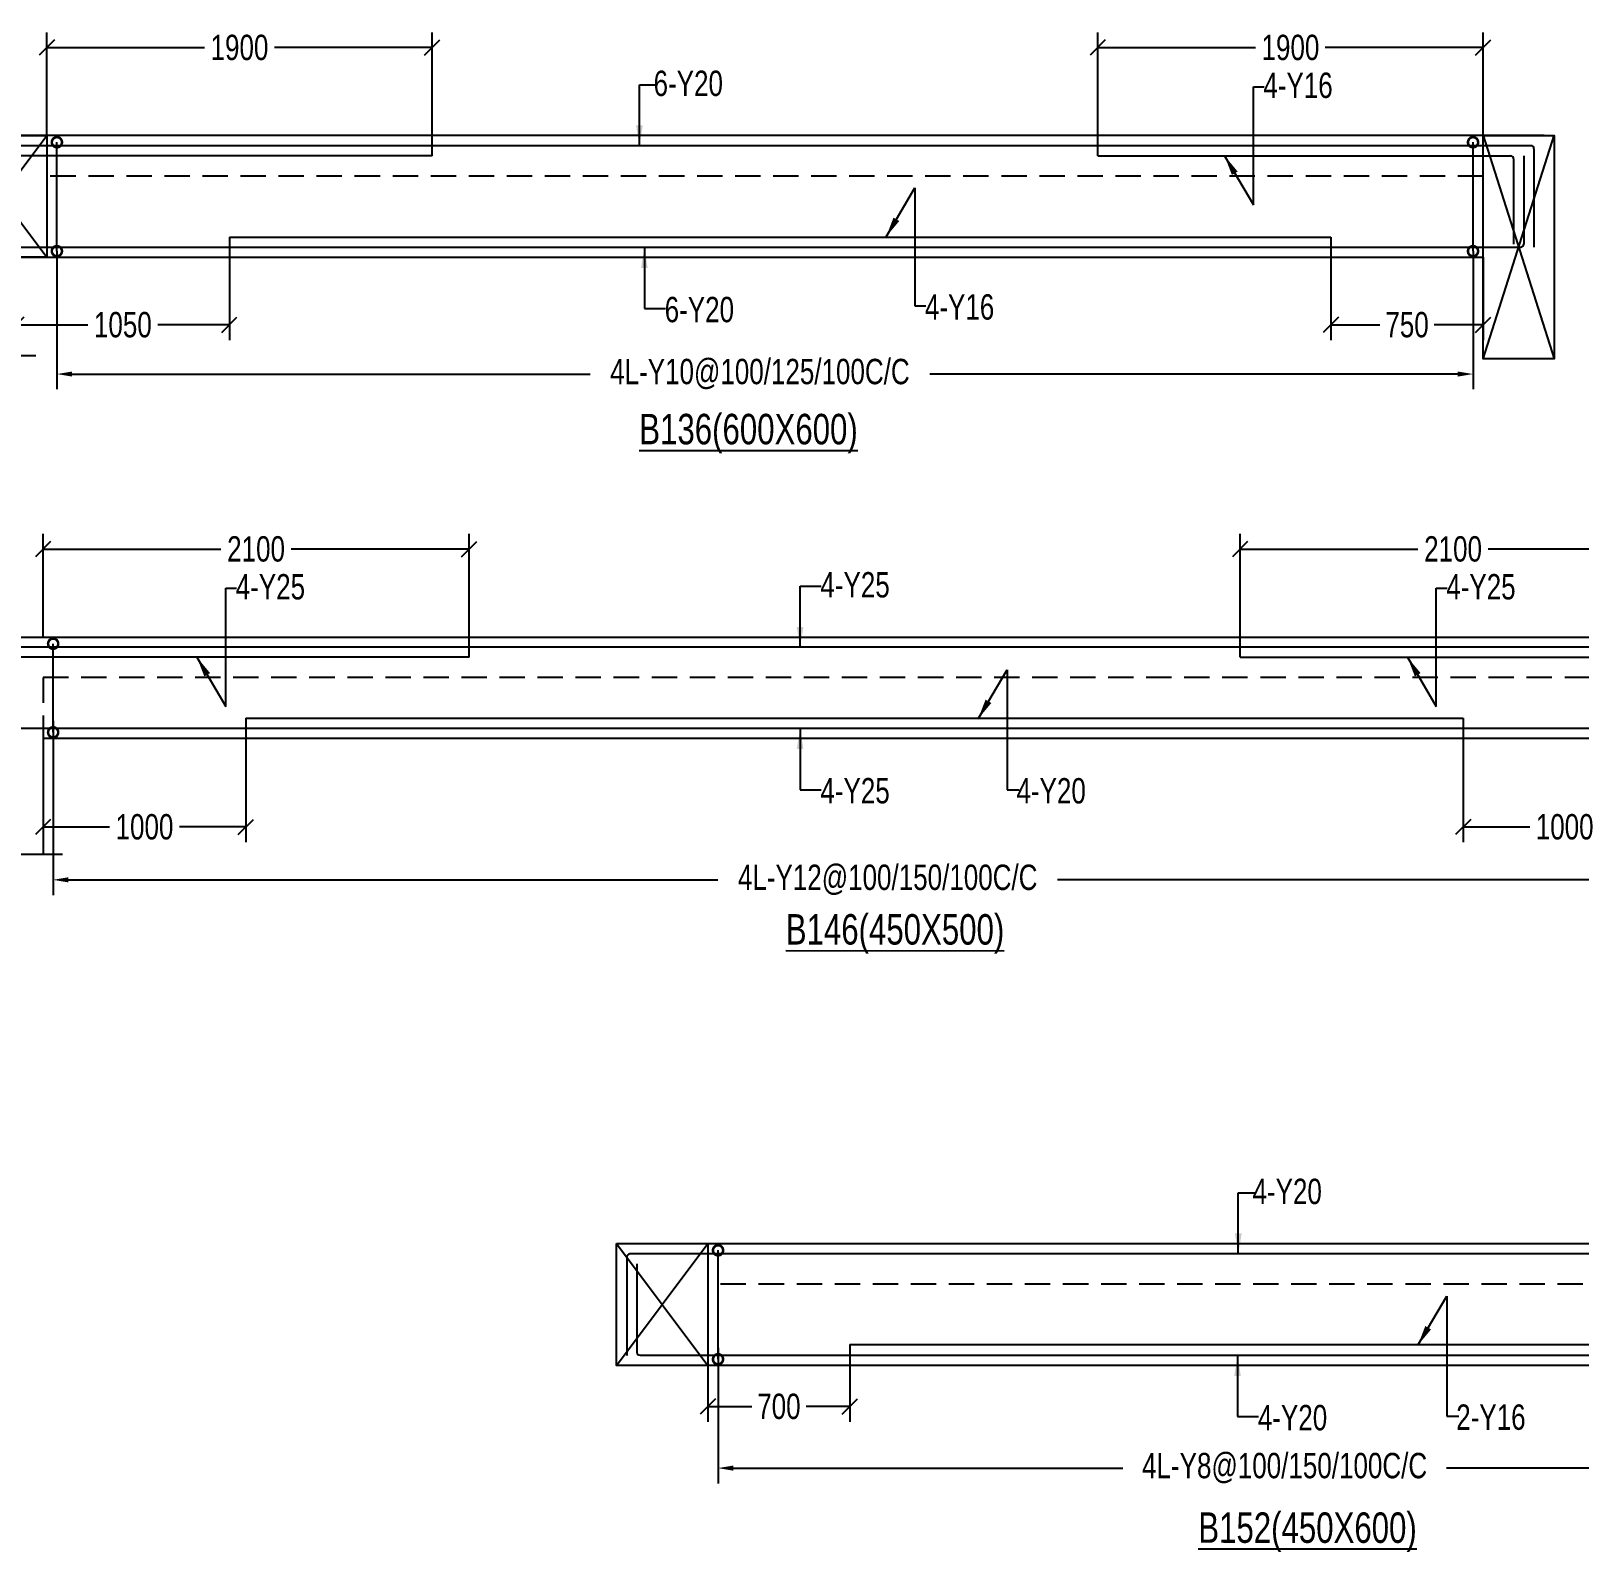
# Model space of a CAD drawing. Header units: millimetres. Extents: x 0 to 31744305, y -21599035 to 0.
# Drawn here: x 31663438 to 31671068, y -21217991 to -21210494 of the extents above; entities that cross this region are included whole.
import ezdxf

# ---------------------------------------------------------------- set-up
doc = ezdxf.new("R2010")
doc.units = ezdxf.units.MM
doc.header["$LTSCALE"] = 1000
doc.header["$MEASUREMENT"] = 0
doc.header["$PDMODE"] = 3
for name, pattern in [('CONTINOUS', [0]), ('CONTINU', [0]), ('HIDDEN', [0.375, 0.25, -0.125])]:
    doc.linetypes.add(name, pattern=pattern)
for name, color, linetype in [('-S-ARROW', 253, 'Continuous'), ('-S-MISC', 8, 'Continuous'), ('-S-STIRRUPS DIM', 6, 'Continuous'), ('-S-STIRUP', 11, 'Continuous'), ('-STR-BEAM', 7, 'CONTINU'), ('-STR-COLUMN', 5, 'HIDDEN'), ('-STR-REINF', 3, 'Continuous'), ('-STR-RF-DIM', 8, 'CONTINOUS'), ('-STR-TEXT', 6, 'Continuous'), ('SEC TEXT', 9, 'Continuous'), ('SLAB LINE', 254, 'HIDDEN')]:
    doc.layers.add(name, color=color, linetype=linetype)
doc.styles.add('BEAM-LS', font='romans.shx', dxfattribs={"width": 0.8})
doc.styles.add('SOBHA', font='swisscl.ttf')
doc.styles.add('sobha.sed', font='swisscl.ttf')
doc.dimstyles.new('S-50', dxfattribs={"dimscale": 50, "dimtxt": 2.5, "dimasz": 2, "dimexe": 0.5, "dimexo": 0.25, "dimgap": 0.25, "dimtad": 0, "dimdec": 0, "dimrnd": 0.0005, "dimzin": 0, "dimdsep": 46, "dimtxsty": 'sobha.sed', "dimblk": 'OBLIQUE', "dimcen": 0.09, "dimclrd": 8, "dimclre": 8, "dimclrt": 6, "dimadec": 0, "dimazin": 0, "dimtfac": 1, "dimtdec": 0, "dimtofl": 0, "dimtmove": 2, "dimatfit": 3, "dimfxl": 0.18, "dimtolj": 1, "dimtzin": 0, "dimlwd": -1, "dimlwe": -1, "dimarcsym": 0})
doc.dimstyles.new('S-DIM50', dxfattribs={"dimscale": 50, "dimtxt": 2.5, "dimasz": 1.5, "dimexe": 1.5, "dimexo": 1, "dimgap": 0.5, "dimtad": 0, "dimdec": 0, "dimzin": 0, "dimdsep": 46, "dimtxsty": 'SOBHA', "dimcen": 0.09, "dimclrd": 256, "dimclre": 256, "dimclrt": 6, "dimadec": 5, "dimazin": 0, "dimtfac": 1, "dimtdec": 0, "dimtofl": 0, "dimtmove": 0, "dimatfit": 3, "dimfxl": 0.18, "dimtolj": 1, "dimtzin": 0, "dimlwd": -1, "dimlwe": -1, "dimarcsym": 0})
doc.dimstyles.new('STIRUP', dxfattribs={"dimscale": 50, "dimtxt": 2.5, "dimasz": 2.2, "dimexe": 0, "dimexo": 0, "dimgap": 0.5, "dimtad": 0, "dimdec": 0, "dimzin": 0, "dimdsep": 46, "dimtxsty": 'BEAM-LS', "dimblk": 'DOTSMALL', "dimcen": 0.09, "dimclrd": 256, "dimclre": 256, "dimclrt": 256, "dimadec": 5, "dimazin": 0, "dimtfac": 1, "dimtdec": 0, "dimtofl": 0, "dimtmove": 0, "dimatfit": 3, "dimldrblk": 'DOTSMALL', "dimfxl": 0, "dimfxlon": 1, "dimtolj": 1, "dimtzin": 0, "dimlwd": -1, "dimlwe": -1, "dimarcsym": 0})

# ---------------------------------------------------------------- blocks, each defined once
blk = doc.blocks.new('*D219')
at = {"layer": '-STR-RF-DIM', "transparency": 16777216}
for p, q in [((31663565.8, -21211579.5), (31663565.8, -21212260.3)), ((31670545.9, -21211579.5), (31670545.9, -21212260.3)), ((31663640.8, -21212185.3), (31666194.1, -21212185.3)), ((31670470.9, -21212185.3), (31667867.7, -21212185.3))]:
    blk.add_line(p, q, dxfattribs=at)
for points in [[(31663640.8, -21212172.8), (31663640.8, -21212197.8), (31663565.8, -21212185.3)], [(31670470.9, -21212172.8), (31670470.9, -21212197.8), (31670545.9, -21212185.3)]]:
    blk.add_solid(points, dxfattribs=at)
at = {"layer": 'Defpoints', "color": 0, "transparency": 16777216}
for p in [(31663565.8, -21211579.5, 0), (31670545.9, -21211579.5, 0), (31670545.9, -21212185.3)]:
    blk.add_point(p, dxfattribs=at)
at = {"layer": '-STR-RF-DIM', "color": 6, "transparency": 16777216, "insert": (31667030.9, -21212185.3), "char_height": 125, "attachment_point": 5, "style": 'SOBHA'}
blk.add_mtext('\\A1;4L-Y10@100/125/100C/C', dxfattribs=at)
blk = doc.blocks.new('_DotSmall')
at = {"color": 0, "linetype": 'ByBlock', "const_width": 0.5}
blk.add_lwpolyline([(-0.0625, 0, 1), (0.0625, 0, 1)], format="xyb", close=True, dxfattribs=at)
blk = doc.blocks.new('*D220')
at = {"layer": '-S-STIRUP', "ltscale": 100, "transparency": 16777216}
blk.add_line((31663565.8, -21211579.5), (31663565.8, -21211042.8), dxfattribs=at)
at = {"layer": 'Defpoints', "color": 0, "linetype": 'CONTINU', "ltscale": 100, "transparency": 16777216}
for p in [(31663565.8, -21211042.8), (31663565.8, -21211042.8), (31663565.8, -21211579.5, 0)]:
    blk.add_point(p, dxfattribs=at)
at = {"layer": '-S-STIRUP', "linetype": 'CONTINU', "ltscale": 100, "transparency": 16777216, "xscale": 100, "yscale": 100, "zscale": 100}
for p, rotation in [((31663565.8, -21211042.8), 90), ((31663565.8, -21211579.5), 270)]:
    blk.add_blockref('_DotSmall', p, dxfattribs=dict(at, rotation=rotation))
blk = doc.blocks.new('_OBLIQUE')
at = {"color": 0, "linetype": 'ByBlock'}
blk.add_line((-0.5, -0.5), (0.5, 0.5), dxfattribs=at)
blk = doc.blocks.new('*D221')
at = {"layer": '-S-STIRUP', "ltscale": 100, "transparency": 16777216}
blk.add_line((31670545.9, -21211579.5), (31670545.9, -21211042.8), dxfattribs=at)
at = {"layer": 'Defpoints', "color": 0, "linetype": 'CONTINU', "ltscale": 100, "transparency": 16777216}
for p in [(31670545.9, -21211042.8), (31670545.9, -21211042.8), (31670545.9, -21211579.5, 0)]:
    blk.add_point(p, dxfattribs=at)
at = {"layer": '-S-STIRUP', "linetype": 'CONTINU', "ltscale": 100, "transparency": 16777216, "xscale": 100, "yscale": 100, "zscale": 100}
for p, rotation in [((31670545.9, -21211042.8), 90), ((31670545.9, -21211579.5), 270)]:
    blk.add_blockref('_DotSmall', p, dxfattribs=dict(at, rotation=rotation))
blk = doc.blocks.new('*D250')
at = {"layer": '-STR-RF-DIM', "transparency": 16777216}
for p, q in [((31663547.3, -21213894), (31663547.3, -21214753)), ((31671447.5, -21213939.3), (31671447.5, -21214753)), ((31663622.3, -21214678), (31666823.9, -21214678)), ((31671372.5, -21214678), (31668497.5, -21214678))]:
    blk.add_line(p, q, dxfattribs=at)
for points in [[(31663622.3, -21214665.5), (31663622.3, -21214690.5), (31663547.3, -21214678)], [(31671372.5, -21214665.5), (31671372.5, -21214690.5), (31671447.5, -21214678)]]:
    blk.add_solid(points, dxfattribs=at)
at = {"layer": 'Defpoints', "color": 0, "transparency": 16777216}
for p in [(31663547.3, -21213894, 178586.6), (31671447.5, -21213939.3, 0), (31671447.5, -21214678)]:
    blk.add_point(p, dxfattribs=at)
at = {"layer": '-STR-RF-DIM', "color": 6, "transparency": 16777216, "insert": (31667660.7, -21214678), "char_height": 125, "attachment_point": 5, "style": 'SOBHA'}
blk.add_mtext('\\A1;4L-Y12@100/150/100C/C', dxfattribs=at)
blk = doc.blocks.new('*D251')
at = {"layer": '-S-STIRUP', "ltscale": 100, "transparency": 16777216}
blk.add_line((31663547.3, -21213951), (31663547.3, -21213514.3), dxfattribs=at)
at = {"layer": 'Defpoints', "color": 0, "linetype": 'CONTINU', "ltscale": 100, "transparency": 16777216}
for p in [(31663547.3, -21213514.3), (31663547.3, -21213514.3), (31663547.3, -21213951)]:
    blk.add_point(p, dxfattribs=at)
at = {"layer": '-S-STIRUP', "linetype": 'CONTINU', "ltscale": 100, "transparency": 16777216, "xscale": 100, "yscale": 100, "zscale": 100}
for p, rotation in [((31663547.3, -21213514.3), 90), ((31663547.3, -21213951), 270)]:
    blk.add_blockref('_DotSmall', p, dxfattribs=dict(at, rotation=rotation))
blk = doc.blocks.new('*D271')
at = {"layer": '-STR-RF-DIM', "transparency": 16777216}
for p, q in [((31666824.5, -21216983.8), (31666824.5, -21217652.4)), ((31672725.5, -21217040.7), (31672725.5, -21217652.4)), ((31666899.5, -21217577.4), (31668819.5, -21217577.4)), ((31672650.5, -21217577.4), (31670414.8, -21217577.4))]:
    blk.add_line(p, q, dxfattribs=at)
for points in [[(31666899.5, -21217564.9), (31666899.5, -21217589.9), (31666824.5, -21217577.4)], [(31672650.5, -21217564.9), (31672650.5, -21217589.9), (31672725.5, -21217577.4)]]:
    blk.add_solid(points, dxfattribs=at)
at = {"layer": 'Defpoints', "color": 0, "transparency": 16777216}
for p in [(31666824.5, -21216983.8, 178586.6), (31672725.5, -21217040.7, 178586.6), (31672725.5, -21217577.4)]:
    blk.add_point(p, dxfattribs=at)
at = {"layer": '-STR-RF-DIM', "color": 6, "transparency": 16777216, "insert": (31669617.1, -21217577.4), "char_height": 125, "attachment_point": 5, "style": 'SOBHA'}
blk.add_mtext('\\A1;4L-Y8@100/150/100C/C', dxfattribs=at)
blk = doc.blocks.new('*D272')
at = {"layer": '-S-STIRUP', "ltscale": 100, "transparency": 16777216}
blk.add_line((31666824.5, -21217040.7), (31666824.5, -21216504), dxfattribs=at)
at = {"layer": 'Defpoints', "color": 0, "linetype": 'CONTINU', "ltscale": 100, "transparency": 16777216}
for p in [(31666824.5, -21216504), (31666824.5, -21216504), (31666824.5, -21217040.7)]:
    blk.add_point(p, dxfattribs=at)
at = {"layer": '-S-STIRUP', "linetype": 'CONTINU', "ltscale": 100, "transparency": 16777216, "xscale": 100, "yscale": 100, "zscale": 100}
for p, rotation in [((31666824.5, -21216504), 90), ((31666824.5, -21217040.7), 270)]:
    blk.add_blockref('_DotSmall', p, dxfattribs=dict(at, rotation=rotation))
blk = doc.blocks.new('*D467')
at = {"layer": '-S-STIRRUPS DIM', "color": 251, "transparency": 16777216}
for p, q in [((31663515.7, -21211009.8), (31663515.7, -21210501.3)), ((31665415.7, -21211109.8), (31665415.7, -21210501.3))]:
    blk.add_line(p, q, dxfattribs=at)
at = {"layer": '-S-STIRRUPS DIM', "color": 8, "transparency": 16777216}
for p, q in [((31663515.7, -21210576.3), (31664293.8, -21210576.3)), ((31665415.7, -21210576.3), (31664637.6, -21210576.3))]:
    blk.add_line(p, q, dxfattribs=at)
at = {"layer": 'Defpoints', "color": 0, "transparency": 16777216}
for p in [(31663515.7, -21210576.3), (31663515.7, -21211009.8, 0), (31665415.7, -21211109.8, 0)]:
    blk.add_point(p, dxfattribs=at)
at = {"layer": '-S-STIRRUPS DIM', "color": 8, "transparency": 16777216, "xscale": 75, "yscale": 75, "zscale": 75, "rotation": 180}
blk.add_blockref('_OBLIQUE', (31663515.7, -21210576.3), dxfattribs=at)
at = {"layer": '-S-STIRRUPS DIM', "color": 8, "transparency": 16777216, "xscale": 75, "yscale": 75, "zscale": 75}
blk.add_blockref('_OBLIQUE', (31665415.7, -21210576.3), dxfattribs=at)
at = {"layer": '-S-STIRRUPS DIM', "color": 6, "transparency": 16777216, "insert": (31664465.7, -21210576.3), "char_height": 125, "attachment_point": 5, "style": 'sobha.sed'}
blk.add_mtext('\\A1;1900', dxfattribs=at)
blk = doc.blocks.new('*D468')
at = {"layer": '-S-STIRRUPS DIM', "color": 251, "transparency": 16777216}
for p, q in [((31668695.9, -21211109.8), (31668695.9, -21210501.3)), ((31670595.9, -21211009.8), (31670595.9, -21210501.3))]:
    blk.add_line(p, q, dxfattribs=at)
at = {"layer": '-S-STIRRUPS DIM', "color": 8, "transparency": 16777216}
for p, q in [((31668695.9, -21210576.3), (31669474, -21210576.3)), ((31670595.9, -21210576.3), (31669817.8, -21210576.3))]:
    blk.add_line(p, q, dxfattribs=at)
at = {"layer": 'Defpoints', "color": 0, "transparency": 16777216}
for p in [(31670595.9, -21210576.3), (31670595.9, -21211009.8, 0), (31668695.9, -21211109.8, 0)]:
    blk.add_point(p, dxfattribs=at)
at = {"layer": '-S-STIRRUPS DIM', "color": 8, "transparency": 16777216, "xscale": 75, "yscale": 75, "zscale": 75, "rotation": 180}
blk.add_blockref('_OBLIQUE', (31668695.9, -21210576.3), dxfattribs=at)
at = {"layer": '-S-STIRRUPS DIM', "color": 8, "transparency": 16777216, "xscale": 75, "yscale": 75, "zscale": 75}
blk.add_blockref('_OBLIQUE', (31670595.9, -21210576.3), dxfattribs=at)
at = {"layer": '-S-STIRRUPS DIM', "color": 6, "transparency": 16777216, "insert": (31669645.9, -21210576.3), "char_height": 125, "attachment_point": 5, "style": 'sobha.sed'}
blk.add_mtext('\\A1;1900', dxfattribs=at)
blk = doc.blocks.new('*D469')
at = {"layer": '-S-STIRRUPS DIM', "color": 251, "transparency": 16777216}
for p, q in [((31669397.5, -21213581.3), (31669397.5, -21212972.8)), ((31671497.5, -21213481.3), (31671497.5, -21212972.8))]:
    blk.add_line(p, q, dxfattribs=at)
at = {"layer": '-S-STIRRUPS DIM', "color": 8, "transparency": 16777216}
for p, q in [((31669397.5, -21213047.8), (31670274.2, -21213047.8)), ((31671497.5, -21213047.8), (31670620.8, -21213047.8))]:
    blk.add_line(p, q, dxfattribs=at)
at = {"layer": 'Defpoints', "color": 0, "transparency": 16777216}
for p in [(31671497.5, -21213047.8), (31671497.5, -21213481.3, 0), (31669397.5, -21213581.3, 0)]:
    blk.add_point(p, dxfattribs=at)
at = {"layer": '-S-STIRRUPS DIM', "color": 8, "transparency": 16777216, "xscale": 75, "yscale": 75, "zscale": 75, "rotation": 180}
blk.add_blockref('_OBLIQUE', (31669397.5, -21213047.8), dxfattribs=at)
at = {"layer": '-S-STIRRUPS DIM', "color": 8, "transparency": 16777216, "xscale": 75, "yscale": 75, "zscale": 75}
blk.add_blockref('_OBLIQUE', (31671497.5, -21213047.8), dxfattribs=at)
at = {"layer": '-S-STIRRUPS DIM', "color": 6, "transparency": 16777216, "insert": (31670447.5, -21213047.8), "char_height": 125, "attachment_point": 5, "style": 'sobha.sed'}
blk.add_mtext('\\A1;2100', dxfattribs=at)
blk = doc.blocks.new('*D470')
at = {"layer": '-S-STIRRUPS DIM', "color": 251, "transparency": 16777216}
for p, q in [((31663497.5, -21213481.3), (31663497.5, -21212972.8)), ((31665597.5, -21213581.3), (31665597.5, -21212972.8))]:
    blk.add_line(p, q, dxfattribs=at)
at = {"layer": '-S-STIRRUPS DIM', "color": 8, "transparency": 16777216}
for p, q in [((31663497.5, -21213047.8), (31664374.2, -21213047.8)), ((31665597.5, -21213047.8), (31664720.8, -21213047.8))]:
    blk.add_line(p, q, dxfattribs=at)
at = {"layer": 'Defpoints', "color": 0, "transparency": 16777216}
for p in [(31663497.5, -21213047.8), (31663497.5, -21213481.3, 0), (31665597.5, -21213581.3, 0)]:
    blk.add_point(p, dxfattribs=at)
at = {"layer": '-S-STIRRUPS DIM', "color": 8, "transparency": 16777216, "xscale": 75, "yscale": 75, "zscale": 75, "rotation": 180}
blk.add_blockref('_OBLIQUE', (31663497.5, -21213047.8), dxfattribs=at)
at = {"layer": '-S-STIRRUPS DIM', "color": 8, "transparency": 16777216, "xscale": 75, "yscale": 75, "zscale": 75}
blk.add_blockref('_OBLIQUE', (31665597.5, -21213047.8), dxfattribs=at)
at = {"layer": '-S-STIRRUPS DIM', "color": 6, "transparency": 16777216, "insert": (31664547.5, -21213047.8), "char_height": 125, "attachment_point": 5, "style": 'sobha.sed'}
blk.add_mtext('\\A1;2100', dxfattribs=at)
blk = doc.blocks.new('*D471')
at = {"layer": '-S-STIRRUPS DIM', "color": 251, "transparency": 16777216}
for p, q in [((31670497.5, -21213881.3), (31670497.5, -21214492.4)), ((31671497.5, -21213984), (31671497.5, -21214492.4))]:
    blk.add_line(p, q, dxfattribs=at)
at = {"layer": '-S-STIRRUPS DIM', "color": 8, "transparency": 16777216}
for p, q in [((31670497.5, -21214417.4), (31670825.6, -21214417.4)), ((31671497.5, -21214417.4), (31671169.4, -21214417.4))]:
    blk.add_line(p, q, dxfattribs=at)
at = {"layer": 'Defpoints', "color": 0, "transparency": 16777216}
for p in [(31670497.5, -21213881.3, 0), (31671497.5, -21213984, 0), (31671497.5, -21214417.4)]:
    blk.add_point(p, dxfattribs=at)
at = {"layer": '-S-STIRRUPS DIM', "color": 8, "transparency": 16777216, "xscale": 75, "yscale": 75, "zscale": 75, "rotation": 180}
blk.add_blockref('_OBLIQUE', (31670497.5, -21214417.4), dxfattribs=at)
at = {"layer": '-S-STIRRUPS DIM', "color": 8, "transparency": 16777216, "xscale": 75, "yscale": 75, "zscale": 75}
blk.add_blockref('_OBLIQUE', (31671497.5, -21214417.4), dxfattribs=at)
at = {"layer": '-S-STIRRUPS DIM', "color": 6, "transparency": 16777216, "insert": (31670997.5, -21214417.4), "char_height": 125, "attachment_point": 5, "style": 'sobha.sed'}
blk.add_mtext('\\A1;1000', dxfattribs=at)
blk = doc.blocks.new('*D472')
at = {"layer": '-S-STIRRUPS DIM', "color": 251, "transparency": 16777216}
for p, q in [((31664497.4, -21213881.3), (31664497.4, -21214492.4)), ((31663497.5, -21213984), (31663497.5, -21214492.4))]:
    blk.add_line(p, q, dxfattribs=at)
at = {"layer": '-S-STIRRUPS DIM', "color": 8, "transparency": 16777216}
for p, q in [((31663497.5, -21214417.4), (31663825.5, -21214417.4)), ((31664497.4, -21214417.4), (31664169.4, -21214417.4))]:
    blk.add_line(p, q, dxfattribs=at)
at = {"layer": 'Defpoints', "color": 0, "transparency": 16777216}
for p in [(31664497.4, -21213881.3, 0), (31663497.5, -21213984, 0), (31663497.5, -21214417.4)]:
    blk.add_point(p, dxfattribs=at)
at = {"layer": '-S-STIRRUPS DIM', "color": 8, "transparency": 16777216, "xscale": 75, "yscale": 75, "zscale": 75, "rotation": 180}
blk.add_blockref('_OBLIQUE', (31663497.5, -21214417.4), dxfattribs=at)
at = {"layer": '-S-STIRRUPS DIM', "color": 8, "transparency": 16777216, "xscale": 75, "yscale": 75, "zscale": 75}
blk.add_blockref('_OBLIQUE', (31664497.4, -21214417.4), dxfattribs=at)
at = {"layer": '-S-STIRRUPS DIM', "color": 6, "transparency": 16777216, "insert": (31663997.5, -21214417.4), "char_height": 125, "attachment_point": 5, "style": 'sobha.sed'}
blk.add_mtext('\\A1;1000', dxfattribs=at)
blk = doc.blocks.new('*D772')
at = {"layer": '-S-STIRRUPS DIM', "color": 251, "transparency": 16777216}
for p, q in [((31669845.4, -21211509.8), (31669845.4, -21212017.7)), ((31670595.9, -21211609.8), (31670595.9, -21212017.7))]:
    blk.add_line(p, q, dxfattribs=at)
at = {"layer": '-S-STIRRUPS DIM', "color": 8, "transparency": 16777216}
for p, q in [((31669845.4, -21211942.7), (31670086.8, -21211942.7)), ((31670595.9, -21211942.7), (31670354.5, -21211942.7))]:
    blk.add_line(p, q, dxfattribs=at)
at = {"layer": 'Defpoints', "color": 0, "transparency": 16777216}
for p in [(31669845.4, -21211509.8, -178586.6), (31670595.9, -21211609.8, 0), (31670595.9, -21211942.7)]:
    blk.add_point(p, dxfattribs=at)
at = {"layer": '-S-STIRRUPS DIM', "color": 8, "transparency": 16777216, "xscale": 75, "yscale": 75, "zscale": 75, "rotation": 180}
blk.add_blockref('_OBLIQUE', (31669845.4, -21211942.7), dxfattribs=at)
at = {"layer": '-S-STIRRUPS DIM', "color": 8, "transparency": 16777216, "xscale": 75, "yscale": 75, "zscale": 75}
blk.add_blockref('_OBLIQUE', (31670595.9, -21211942.7), dxfattribs=at)
at = {"layer": '-S-STIRRUPS DIM', "color": 6, "transparency": 16777216, "insert": (31670220.6, -21211942.7), "char_height": 125, "attachment_point": 5, "style": 'sobha.sed'}
blk.add_mtext('\\A1;750', dxfattribs=at)
blk = doc.blocks.new('*D773')
at = {"layer": '-S-STIRRUPS DIM', "color": 251, "transparency": 16777216}
for p, q in [((31664415.9, -21211509.8), (31664415.9, -21212017.7)), ((31663365.9, -21211609.8), (31663365.9, -21212017.7))]:
    blk.add_line(p, q, dxfattribs=at)
at = {"layer": '-S-STIRRUPS DIM', "color": 8, "transparency": 16777216}
for p, q in [((31663365.9, -21211942.7), (31663719, -21211942.7)), ((31664415.9, -21211942.7), (31664062.8, -21211942.7))]:
    blk.add_line(p, q, dxfattribs=at)
at = {"layer": 'Defpoints', "color": 0, "transparency": 16777216}
for p in [(31664415.9, -21211509.8, -178586.6), (31663365.9, -21211609.8, 0), (31663365.9, -21211942.7)]:
    blk.add_point(p, dxfattribs=at)
at = {"layer": '-S-STIRRUPS DIM', "color": 8, "transparency": 16777216, "xscale": 75, "yscale": 75, "zscale": 75, "rotation": 180}
blk.add_blockref('_OBLIQUE', (31663365.9, -21211942.7), dxfattribs=at)
at = {"layer": '-S-STIRRUPS DIM', "color": 8, "transparency": 16777216, "xscale": 75, "yscale": 75, "zscale": 75}
blk.add_blockref('_OBLIQUE', (31664415.9, -21211942.7), dxfattribs=at)
at = {"layer": '-S-STIRRUPS DIM', "color": 6, "transparency": 16777216, "insert": (31663890.9, -21211942.7), "char_height": 125, "attachment_point": 5, "style": 'sobha.sed'}
blk.add_mtext('\\A1;1050', dxfattribs=at)
blk = doc.blocks.new('*D774')
at = {"layer": '-S-STIRRUPS DIM', "color": 251, "transparency": 16777216}
for p, q in [((31667474.6, -21216968.3), (31667474.6, -21217348.8)), ((31666774.7, -21217071), (31666774.7, -21217348.8))]:
    blk.add_line(p, q, dxfattribs=at)
at = {"layer": '-S-STIRRUPS DIM', "color": 8, "transparency": 16777216}
for p, q in [((31666774.7, -21217273.8), (31666990.8, -21217273.8)), ((31667474.6, -21217273.8), (31667258.5, -21217273.8))]:
    blk.add_line(p, q, dxfattribs=at)
at = {"layer": 'Defpoints', "color": 0, "transparency": 16777216}
for p in [(31667474.6, -21216968.3, 0), (31666774.7, -21217071, 0), (31666774.7, -21217273.8)]:
    blk.add_point(p, dxfattribs=at)
at = {"layer": '-S-STIRRUPS DIM', "color": 8, "transparency": 16777216, "xscale": 75, "yscale": 75, "zscale": 75, "rotation": 180}
blk.add_blockref('_OBLIQUE', (31666774.7, -21217273.8), dxfattribs=at)
at = {"layer": '-S-STIRRUPS DIM', "color": 8, "transparency": 16777216, "xscale": 75, "yscale": 75, "zscale": 75}
blk.add_blockref('_OBLIQUE', (31667474.6, -21217273.8), dxfattribs=at)
at = {"layer": '-S-STIRRUPS DIM', "color": 6, "transparency": 16777216, "insert": (31667124.6, -21217273.8), "char_height": 125, "attachment_point": 5, "style": 'sobha.sed'}
blk.add_mtext('\\A1;700', dxfattribs=at)

msp = doc.modelspace()

# ---------------------------------------------------------------- linework, layer by layer
at = {"layer": '-S-MISC', "linetype": 'ByBlock', "ltscale": 1000, "elevation": 0}
for points in [[(31663003.3, -21212094.3), (31663186, -21212094.3), (31663215.9, -21212034.7), (31663215.9, -21212154.8), (31663245.7, -21212094.3), (31663461.7, -21212094.3)], [(31663084.8, -21214552.2), (31663292.6, -21214552.2), (31663322.4, -21214492.5), (31663322.4, -21214612.7), (31663352.3, -21214552.2), (31663593.3, -21214552.2)]]:
    msp.add_lwpolyline(points, dxfattribs=at)
at = {"layer": '-STR-BEAM'}
for p, q in [((31670895.9, -21211009.8, 0), (31657065.8, -21211009.8, 0)), ((31663065.8, -21211609.8, 0), (31663515.7, -21211009.8, 0)), ((31663065.8, -21211009.8, 0), (31663515.7, -21211609.8, 0)), ((31670595.9, -21212109.8, 0), (31670945.9, -21211009.8, 0)), ((31670595.9, -21211009.8, 0), (31670945.9, -21212109.8, 0)), ((31663147.4, -21213481.3), (31671497.5, -21213481.3, 0)), ((31671497.5, -21213981.3, 0), (31663497.5, -21213981.3)), ((31666324.6, -21217071, 0), (31666774.7, -21216471, 0)), ((31666324.6, -21216471, 0), (31666774.7, -21217071, 0)), ((31666774.7, -21216471, 0), (31672774.7, -21216471, 0))]:
    msp.add_line(p, q, dxfattribs=at)
at = {"layer": '-STR-BEAM', "elevation": 0}
for points in [[(31663065.8, -21211609.8), (31663065.8, -21211009.8), (31663515.7, -21211009.8), (31663515.7, -21211609.8), (31663065.8, -21211609.8)], [(31663365.9, -21211609.8), (31670595.9, -21211609.8)], [(31672774.7, -21217071), (31666774.7, -21217071)]]:
    msp.add_lwpolyline(points, dxfattribs=at)
for points in [[(31670595.9, -21211009.8), (31670945.9, -21211009.8), (31670945.9, -21212109.8), (31670595.9, -21212109.8)], [(31666324.6, -21216471), (31666774.7, -21216471), (31666774.7, -21217071), (31666324.6, -21217071)]]:
    msp.add_lwpolyline(points, close=True, dxfattribs=at)
at = {"layer": '-STR-COLUMN', "linetype": 'Continuous', "ltscale": 10}
msp.add_line((31663497.5, -21213981.3, 0), (31663497.5, -21214552.2, 0), dxfattribs=at)
at = {"layer": '-STR-REINF', "ltscale": 10}
for p, q in [((31670830.9, -21211059.8, 0), (31655875.8, -21211059.8, 0)), ((31665415.7, -21211109.8, 0), (31661315.8, -21211109.8, 0)), ((31668695.9, -21211109.8, 0), (31670730.9, -21211109.8, 0)), ((31670745.9, -21211124.8, 0), (31670745.9, -21211544.8, 0)), ((31670795.9, -21211109.8, 0), (31670795.9, -21211544.8, 0)), ((31670845.9, -21211074.8, 0), (31670845.9, -21211560.4, 0)), ((31664415.9, -21211509.8, 0), (31669845.4, -21211509.8, 0)), ((31655875.8, -21211559.8, 0), (31670780.9, -21211559.8, 0)), ((31674198.5, -21213531.3, 0), (31663212.4, -21213531.3, 0)), ((31665597.5, -21213581.3, 0), (31663312.5, -21213581.3, 0)), ((31669397.5, -21213581.3, 0), (31672172.5, -21213581.3, 0)), ((31664497.4, -21213881.3, 0), (31670497.5, -21213881.3, 0)), ((31663262.4, -21213931.3, 0), (31671995.5, -21213931.3, 0)), ((31666374.9, -21216536, 0), (31666374.9, -21217021.6, 0)), ((31673236.6, -21216521, 0), (31666389.9, -21216521, 0)), ((31666424.9, -21216571, 0), (31666424.9, -21217006, 0)), ((31667474.6, -21216968.3, 0), (31672074.7, -21216968.3, 0)), ((31666439.9, -21217021, 0), (31673236.6, -21217021, 0))]:
    msp.add_line(p, q, dxfattribs=at)
for centre, start, end in [((31670830.9, -21211074.8, 0), 0, 90), ((31670780.9, -21211544.8, 0), 270, 0), ((31666389.9, -21216536, 0), 90, 180), ((31666439.9, -21217006, 0), 180, 270)]:
    msp.add_arc(centre, 15, start, end, dxfattribs=at)
at = {"layer": '-STR-REINF', "ltscale": 10, "extrusion": (1.94648e-09, -7.01201e-08, 1)}
msp.add_arc((31670730.9, -21211124.8, 1.5), 15, 0, 90, dxfattribs=at)
at = {"layer": 'SLAB LINE', "color": 8, "linetype": 'HIDDEN', "ltscale": 0.5}
for p, q in [((31670595.9, -21211209.8, 0), (31663515.7, -21211209.8, 0)), ((31671497.5, -21213681.3, 0), (31663497.5, -21213681.3)), ((31663497.5, -21213681.3, 0), (31663497.5, -21213981.3, 0)), ((31672774.7, -21216671, 0), (31666774.7, -21216671, 0)), ((31666774.7, -21216671, 0), (31666774.7, -21217071, 0))]:
    msp.add_line(p, q, dxfattribs=at)

# ---------------------------------------------------------------- texts
at = {"layer": '-STR-TEXT', "color": 6, "style": 'SOBHA'}
for s, p in [('6-Y20', (31666506.8, -21210814.9, 0)), ('4-Y16', (31669512.3, -21210824.6, 0)), ('6-Y20', (31666561.5, -21211929.8, 0)), ('4-Y16', (31667844.1, -21211917, -178586.6)), ('4-Y25', (31664447.2, -21213296.1, 0)), ('4-Y25', (31667329, -21213286.4)), ('4-Y25', (31670413.9, -21213296.1, 0)), ('4-Y25', (31667329, -21214301.3)), ('4-Y20', (31668295.5, -21214301.7, 0)), ('4-Y20', (31669458.9, -21216276.1, 0)), ('4-Y20', (31669485.3, -21217391, 0)), ('2-Y16', (31670463, -21217388.7, 0))]:
    msp.add_text(s, height=125, dxfattribs=at).set_placement(p)
at = {"layer": 'SEC TEXT', "color": 4, "linetype": 'ByBlock', "style": 'sobha.sed'}
for s, p in [('%%UB136(600X600)', (31666436.2, -21212531.4, 0)), ('%%UB146(450X500)', (31667158.3, -21214997, 0)), ('%%UB152(450X600)', (31669191.6, -21217945.6, 0))]:
    msp.add_text(s, height=150, rotation=359.98928, dxfattribs=at).set_placement(p)

# ---------------------------------------------------------------- dimensions: what is measured, and where the dimension line sits
at = {"layer": '-S-STIRRUPS DIM'}
for base, p1, p2, angle, picture, middle in [((31663515.7, -21210576.3, 0), (31665415.7, -21211109.8, 0), (31663515.7, -21211009.8, 0), 180, '*D467', (31664465.7, -21210576.3, 0)), ((31670595.9, -21210576.3, 0), (31668695.9, -21211109.8, 0), (31670595.9, -21211009.8, 0), 0, '*D468', (31669645.9, -21210576.3, 0)), ((31663365.9, -21211942.7, 0), (31664415.9, -21211509.8, -178586.6), (31663365.9, -21211609.8, 0), 180, '*D773', (31663890.9, -21211942.7, 0)), ((31663497.5, -21213047.8, 0), (31665597.5, -21213581.3, 0), (31663497.5, -21213481.3, 0), 180, '*D470', (31664547.5, -21213047.8, 0)), ((31663497.5, -21214417.4, 0), (31664497.4, -21213881.3, 0), (31663497.5, -21213984), 180, '*D472', (31663997.5, -21214417.4, 0)), ((31666774.7, -21217273.8, 0), (31667474.6, -21216968.3, 0), (31666774.7, -21217071, 0), 180, '*D774', (31667124.6, -21217273.8, 0))]:
    dim = msp.add_linear_dim(base=base, p1=p1, p2=p2, angle=angle, dimstyle='S-DIM50', override={"dimscale": 1, "dimtxt": 125, "dimasz": 75, "dimexe": 75, "dimexo": 0, "dimgap": 25, "dimrnd": 5, "dimtxsty": 'sobha.sed', "dimblk1": 'OBLIQUE', "dimblk2": 'OBLIQUE', "dimsah": 1, "dimcen": 4.5, "dimclrd": 8, "dimclre": 251, "dimfxl": 75}, dxfattribs=at)
    dim.commit()
    dim.dimension.update_dxf_attribs({"geometry": picture, "text_midpoint": middle})
for base, p1, p2, picture, middle in [((31670595.8855, -21211942.7211, 0), (31669845.4103, -21211509.7523, -178586.5909), (31670595.8855, -21211609.7523, 0), '*D772', (31670220.6479, -21211942.7211, 0)), ((31671497.5, -21213047.8, 0), (31669397.5, -21213581.3, 0), (31671497.5, -21213481.3, 0), '*D469', (31670447.5, -21213047.8, 0)), ((31671497.5, -21214417.4, 0), (31670497.5, -21213881.3, 0), (31671497.5, -21213984, 0), '*D471', (31670997.5, -21214417.4, 0))]:
    dim = msp.add_linear_dim(base=base, p1=p1, p2=p2, dimstyle='S-DIM50', override={"dimscale": 1, "dimtxt": 125, "dimasz": 75, "dimexe": 75, "dimexo": 0, "dimgap": 25, "dimrnd": 5, "dimtxsty": 'sobha.sed', "dimblk1": 'OBLIQUE', "dimblk2": 'OBLIQUE', "dimsah": 1, "dimcen": 4.5, "dimclrd": 8, "dimclre": 251, "dimfxl": 75}, dxfattribs=at)
    dim.commit()
    dim.dimension.update_dxf_attribs({"geometry": picture, "text_midpoint": middle})
at = {"layer": '-S-STIRUP', "linetype": 'CONTINU', "ltscale": 100}
for base, p1, p2, picture, middle in [((31663565.8, -21211042.8, 0), (31663565.8, -21211579.5, 0), (31663565.8, -21211042.8, 0), '*D220', (31663565.8, -21211311.1, 0)), ((31670545.9, -21211042.8, 0), (31670545.9, -21211579.5, 0), (31670545.9, -21211042.8, 0), '*D221', (31670545.9, -21211311.1, 0)), ((31663547.3, -21213514.3, 178586.6), (31663547.3, -21213951, 178586.6), (31663547.3, -21213514.3, 178586.6), '*D251', (31663547.3, -21213732.6, 178586.6)), ((31666824.5, -21216504, 178586.6), (31666824.5, -21217040.7, 178586.6), (31666824.5, -21216504, 178586.6), '*D272', (31666824.5, -21216772.3, 178586.6))]:
    dim = msp.add_linear_dim(base=base, p1=p1, p2=p2, angle=90, text=' ', dimstyle='STIRUP', override={"dimasz": 2}, dxfattribs=at)
    dim.commit()
    dim.dimension.update_dxf_attribs({"geometry": picture, "text_midpoint": middle})
at = {"layer": '-STR-RF-DIM'}
for base, p1, p2, text, picture, middle in [((31670545.9, -21212185.3, 0), (31663565.8, -21211579.5, 0), (31670545.9, -21211579.5, 0), '4L-Y10@100/125/100C/C', '*D219', (31667030.9, -21212185.3, 0)), ((31671447.5, -21214678, 0), (31663547.3, -21213894, 178586.6), (31671447.5, -21213939.3, 0), '4L-Y12@100/150/100C/C', '*D250', (31667660.7, -21214678, 0)), ((31672725.5, -21217577.4, 0), (31666824.5, -21216983.8, 178586.6), (31672725.5, -21217040.7, 178586.6), '4L-Y8@100/150/100C/C', '*D271', (31669617.1, -21217577.4, 0))]:
    dim = msp.add_linear_dim(base=base, p1=p1, p2=p2, text=text, dimstyle='S-DIM50', override={"dimscale": 1, "dimtxt": 125, "dimasz": 75, "dimexe": 75, "dimexo": 0, "dimgap": 25, "dimsah": 1, "dimcen": 4.5, "dimfxl": 75}, dxfattribs=at)
    dim.commit()
    dim.dimension.update_dxf_attribs({"geometry": picture, "text_midpoint": middle, "dimtype": 160})

# ---------------------------------------------------------------- leaders
at = {"layer": '-S-ARROW'}
for points, override in [([(31666436.9, -21211059.8, 0), (31666436.9, -21210759.8, 0), (31666519.3, -21210759.8, 0)], {"dimasz": 2, "dimgap": 0.1, "dimtad": 0}), ([(31669321, -21211109.5, 0), (31669463.2, -21211351.7, 0), (31669463.2, -21210769.4, 0), (31669516.2, -21210769.4, 0)], {"dimgap": 0.1}), ([(31667652.8, -21211509, -178586.6), (31667795, -21211266.8, -178586.6), (31667795, -21211849, -178586.6), (31667848, -21211849, -178586.6)], {"dimgap": 0.1}), ([(31666461.4, -21211562.5, 0), (31666461.4, -21211862.5, 0), (31666564.9, -21211862.5, 0)], {"dimasz": 2, "dimgap": 0.1, "dimtad": 0}), ([(31664255.9, -21213581, 0), (31664398.1, -21213823.2, 0), (31664398.1, -21213241, 0), (31664451.1, -21213241, 0)], {"dimgap": 0.1}), ([(31667229, -21213531.3, 0), (31667229, -21213231.3, 0), (31667332.4, -21213231.3, 0)], {"dimasz": 2, "dimgap": 0.1, "dimtad": 0}), ([(31670222.6, -21213581, 0), (31670364.8, -21213823.2, 0), (31670364.8, -21213241, 0), (31670417.7, -21213241, 0)], {"dimgap": 0.1}), ([(31668106.6, -21213884.5, 0), (31668248.8, -21213642.3, 0), (31668248.8, -21214233.8, 0), (31668308.3, -21214233.8, 0)], {"dimgap": 0.1}), ([(31667229, -21213934, 0), (31667229, -21214234, 0), (31667332.4, -21214234, 0)], {"dimasz": 2, "dimgap": 0.1, "dimtad": 0}), ([(31669389, -21216521, 0), (31669389, -21216221, 0), (31669471.4, -21216221, 0)], {"dimasz": 2, "dimgap": 0.1, "dimtad": 0}), ([(31670274.1, -21216971.5, 0), (31670416.3, -21216729.3, 0), (31670416.3, -21217320.8, 0), (31670475.8, -21217320.8, 0)], {"dimgap": 0.1}), ([(31669385.3, -21217023.7, 0), (31669385.3, -21217323.7, 0), (31669488.7, -21217323.7, 0)], {"dimasz": 2, "dimgap": 0.1, "dimtad": 0})]:
    msp.add_leader(points, dimstyle='S-50', override=override, dxfattribs=at)

doc.saveas('drawing.dxf')
